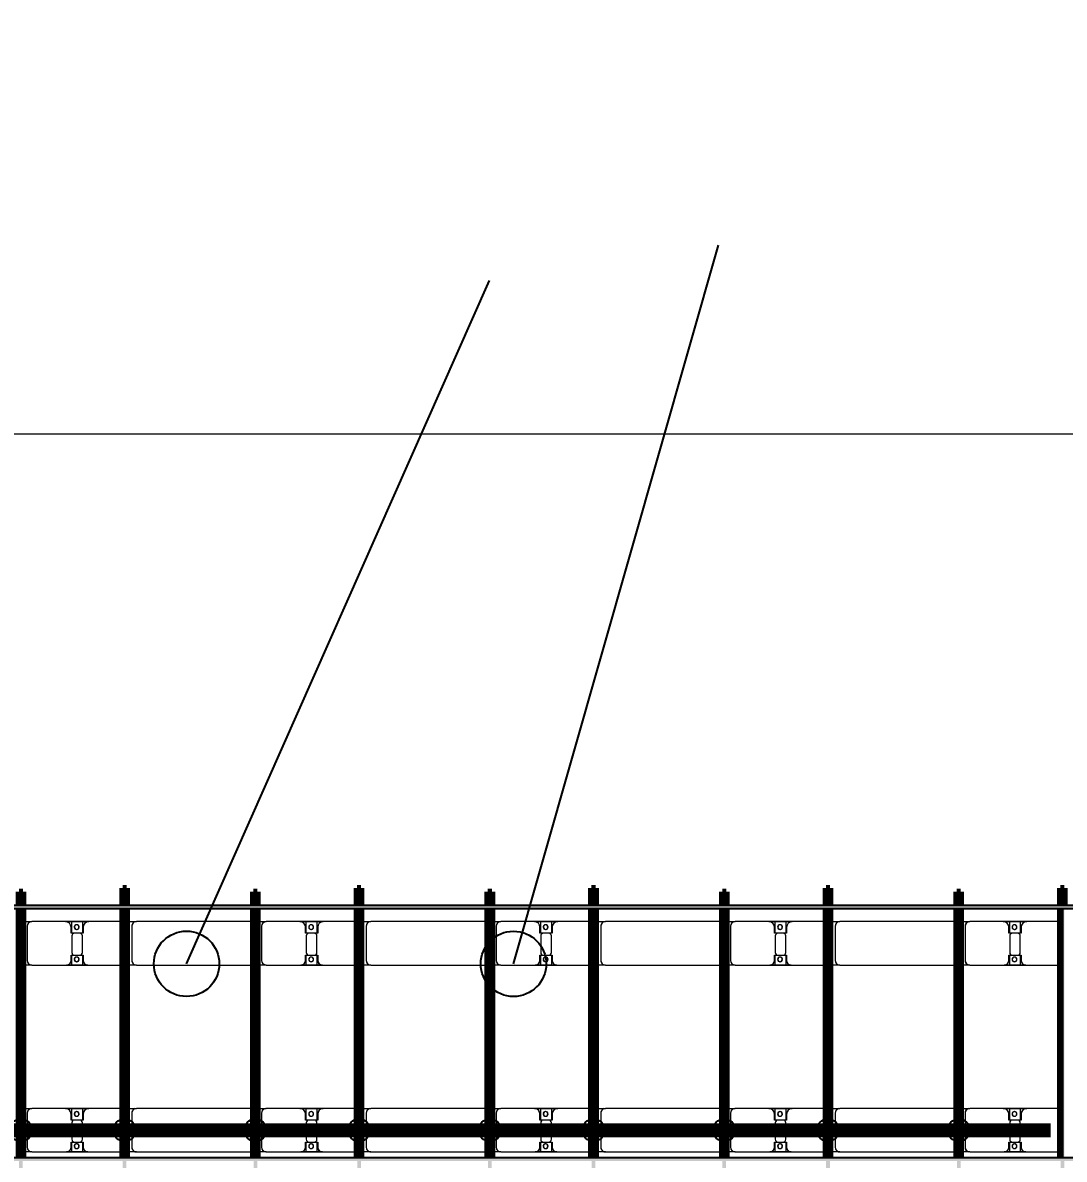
# Model space of a CAD drawing. Header units: millimetres. Extents: x -268744 to 115753, y -96240 to -10461.
# Drawn here: x 15320 to 26470, y -22627 to -10461 of the extents above; entities that cross this region are included whole.
import ezdxf

# ---------------------------------------------------------------- set-up
doc = ezdxf.new("R2010")
doc.units = ezdxf.units.MM
for name, color, linetype, lineweight in [('A-ANNO-DIMS', 211, 'Continuous', 9), ('A-ANNO-DIMS-900', 211, 'Continuous', 9), ('A-GENM', 13, 'Continuous', 9), ('S-BEAM', 12, 'Continuous', 9)]:
    doc.layers.add(name, color=color, linetype=linetype, lineweight=lineweight)
for name, color, linetype in [('GC-BICH NEO', 6, 'Continuous'), ('GC-DAY NEO', 5, 'Continuous'), ('GC-HOP 40x60 GIA CUONG', 1, 'Continuous')]:
    doc.layers.add(name, color=color, linetype=linetype)
doc.styles.add('Trebuchet MS', font='trebuc.ttf', dxfattribs={"width": 0.8, "height": 2700})
doc.dimstyles.new('Arc_Length_-_3mm_Trebuchet_MS_3', dxfattribs={"dimscale": 304.8, "dimtxt": 2783.567448, "dimasz": 2.952756, "dimexe": 4.429134, "dimexo": 4.429134, "dimgap": 0.885827, "dimtad": 1, "dimdec": 0, "dimrnd": 10, "dimzin": 0, "dimdsep": 46, "dimtxsty": 'Trebuchet MS', "dimblk1": 'OBLIQUE', "dimblk2": 'OBLIQUE', "dimsah": 1, "dimcen": 0.09, "dimdle": 2.952756, "dimazin": 0, "dimtfac": 1, "dimtdec": 4, "dimtix": 1, "dimtmove": 0, "dimatfit": 3, "dimfxl": 1, "dimtvp": 1, "dimtfill": 1, "dimtolj": 1, "dimtzin": 0, "dimarcsym": 2})

# ---------------------------------------------------------------- blocks, each defined once
blk = doc.blocks.new('Dầm C52 - Hộp 40x60-104813-KHUNG KẾT CẤU BÈ PIN 1')
at = {"layer": 'S-BEAM', "lineweight": 25}
blk.add_hatch(color=4, dxfattribs=at).paths.add_polyline_path([(-145811, -20), (145811, -20), (145811, 20), (-145811, 20)])
at = {"layer": 'S-BEAM', "color": 4, "lineweight": 25}
blk.add_line((-145811, 20), (145811, 20), dxfattribs=at)
blk = doc.blocks.new('Dầm C52 - Hộp 40x60-V24-KHUNG KẾT CẤU BÈ PIN 1')
at = {"layer": 'S-BEAM', "lineweight": 25}
blk.add_hatch(color=4, dxfattribs=at).paths.add_polyline_path([(-145811, -20), (145811, -20), (145811, 20), (-145811, 20)])
at = {"layer": 'S-BEAM', "color": 4, "lineweight": 25}
for p, q in [((-145811, 20), (145811, 20)), ((145811, -20), (-145811, -20))]:
    blk.add_line(p, q, dxfattribs=at)
blk = doc.blocks.new('Dai phao do pin - DẢI PHAO ĐỠ PIN-V102-KHUNG KẾT CẤU BÈ PIN 1')
at = {"layer": 'A-GENM', "color": 7}
for p, q in [((50873, 242), (50970, 242)), ((50873, 242), (50970, 242)), ((50920, 192), (50920, -173)), ((51330, 242), (50970, 242)), ((51330, 242), (51512, 242)), ((51512, 242), (51330, 242)), ((51390, 118), (51390, 182)), ((51398, 242), (51580, 242)), ((51398, 116), (51398, 242)), ((51580, 242), (51398, 242)), ((51512, 242), (51512, 116)), ((51520, 182), (51520, 118)), ((51930, 242), (51580, 242)), ((51930, 242), (51943, 242)), ((51930, 242), (51943, 242)), ((51983, 242), (52090, 242)), ((51983, 242), (52090, 242)), ((52040, 192), (52040, -173)), ((53320, 242), (52090, 242)), ((53320, 242), (53343, 242)), ((53320, 242), (53343, 242)), ((53383, 242), (53480, 242)), ((53383, 242), (53480, 242)), ((53430, 192), (53430, -173)), ((53840, 242), (53480, 242)), ((53840, 242), (54022, 242)), ((54022, 242), (53840, 242)), ((53900, 118), (53900, 182)), ((53908, 242), (54090, 242)), ((53908, 116), (53908, 242)), ((54090, 242), (53908, 242)), ((54022, 242), (54022, 116)), ((54030, 182), (54030, 118)), ((54440, 242), (54090, 242)), ((54440, 242), (54453, 242)), ((54440, 242), (54453, 242)), ((54493, 242), (54600, 242)), ((54493, 242), (54600, 242)), ((54550, 192), (54550, -173)), ((55830, 242), (54600, 242)), ((55830, 242), (55853, 242)), ((55830, 242), (55853, 242)), ((55893, 242), (55990, 242)), ((55893, 242), (55990, 242)), ((55940, 192), (55940, -173)), ((56350, 242), (55990, 242)), ((56350, 242), (56532, 242)), ((56532, 242), (56350, 242)), ((56410, 118), (56410, 182)), ((56418, 242), (56600, 242)), ((56418, 116), (56418, 242)), ((56600, 242), (56418, 242)), ((56532, 242), (56532, 116)), ((56540, 182), (56540, 118)), ((56950, 242), (56600, 242)), ((56950, 242), (56963, 242)), ((56950, 242), (56963, 242)), ((57003, 242), (57110, 242)), ((57003, 242), (57110, 242)), ((57060, 192), (57060, -173)), ((58340, 242), (57110, 242)), ((58340, 242), (58363, 242)), ((58340, 242), (58363, 242)), ((58403, 242), (58500, 242)), ((58403, 242), (58500, 242)), ((58450, 192), (58450, -173)), ((58860, 242), (58500, 242)), ((58860, 242), (59042, 242)), ((59042, 242), (58860, 242)), ((58920, 118), (58920, 182)), ((58928, 242), (59110, 242)), ((58928, 116), (58928, 242)), ((59110, 242), (58928, 242)), ((59042, 242), (59042, 116)), ((59050, 182), (59050, 118)), ((59460, 242), (59110, 242)), ((59460, 242), (59473, 242)), ((59460, 242), (59473, 242)), ((59513, 242), (59620, 242)), ((59513, 242), (59620, 242)), ((59570, 192), (59570, -173)), ((60850, 242), (59620, 242)), ((60850, 242), (60873, 242)), ((60850, 242), (60873, 242)), ((60913, 242), (61010, 242)), ((60913, 242), (61010, 242)), ((60960, 192), (60960, -173)), ((61370, 242), (61010, 242)), ((61370, 242), (61552, 242)), ((61552, 242), (61370, 242)), ((61430, 118), (61430, 182)), ((61438, 242), (61620, 242)), ((61438, 116), (61438, 242)), ((61620, 242), (61447, 242)), ((61552, 242), (61552, 116)), ((61560, 182), (61560, 118)), ((61970, 242), (61620, 242)), ((61970, 242), (61983, 242)), ((61970, 242), (61983, 242)), ((51482, 118), (51390, 118)), ((51398, 88), (51398, -88)), ((51520, 118), (51428, 118)), ((51512, -88), (51512, 88)), ((53992, 118), (53900, 118)), ((53908, 88), (53908, -88)), ((54030, 118), (53938, 118)), ((54022, -88), (54022, 88)), ((56502, 118), (56410, 118)), ((56418, 88), (56418, -88)), ((56540, 118), (56448, 118)), ((56532, -88), (56532, 88)), ((59012, 118), (58920, 118)), ((58928, 88), (58928, -88)), ((59050, 118), (58958, 118)), ((59042, -88), (59042, 88)), ((61522, 118), (61430, 118)), ((61438, 88), (61438, -88)), ((61560, 118), (61468, 118)), ((61552, -88), (61552, 88)), ((51390, -173), (51390, -118)), ((51390, -118), (51482, -118)), ((51398, -223), (51398, -116)), ((51428, -118), (51520, -118)), ((51512, -116), (51512, -223)), ((51520, -118), (51520, -173)), ((53900, -173), (53900, -118)), ((53900, -118), (53992, -118)), ((53908, -223), (53908, -116)), ((53938, -118), (54030, -118)), ((54022, -116), (54022, -223)), ((54030, -118), (54030, -173)), ((56410, -173), (56410, -118)), ((56410, -118), (56502, -118)), ((56418, -223), (56418, -116)), ((56448, -118), (56540, -118)), ((56532, -116), (56532, -223)), ((56540, -118), (56540, -173)), ((58920, -173), (58920, -118)), ((58920, -118), (59012, -118)), ((58928, -223), (58928, -116)), ((58958, -118), (59050, -118)), ((59042, -116), (59042, -223)), ((59050, -118), (59050, -173)), ((61430, -173), (61430, -118)), ((61430, -118), (61522, -118)), ((61438, -223), (61438, -116)), ((61468, -118), (61560, -118)), ((61552, -116), (61552, -223)), ((61560, -118), (61560, -173)), ((50970, -223), (50873, -223)), ((50970, -223), (50873, -223)), ((50970, -223), (51340, -223)), ((51512, -223), (51340, -223)), ((51340, -223), (51512, -223)), ((51570, -223), (51398, -223)), ((51398, -223), (51570, -223)), ((51570, -223), (51930, -223)), ((51943, -223), (51930, -223)), ((51943, -223), (51930, -223)), ((52090, -223), (51983, -223)), ((52090, -223), (51983, -223)), ((52090, -223), (53320, -223)), ((53343, -223), (53320, -223)), ((53343, -223), (53320, -223)), ((53480, -223), (53383, -223)), ((53480, -223), (53383, -223)), ((53480, -223), (53850, -223)), ((54022, -223), (53850, -223)), ((53850, -223), (54022, -223)), ((54080, -223), (53908, -223)), ((53908, -223), (54080, -223)), ((54080, -223), (54440, -223)), ((54453, -223), (54440, -223)), ((54453, -223), (54440, -223)), ((54600, -223), (54493, -223)), ((54600, -223), (54493, -223)), ((54600, -223), (55830, -223)), ((55853, -223), (55830, -223)), ((55853, -223), (55830, -223)), ((55990, -223), (55893, -223)), ((55990, -223), (55893, -223)), ((55990, -223), (56360, -223)), ((56532, -223), (56360, -223)), ((56360, -223), (56532, -223)), ((56590, -223), (56418, -223)), ((56418, -223), (56590, -223)), ((56590, -223), (56950, -223)), ((56963, -223), (56950, -223)), ((56963, -223), (56950, -223)), ((57110, -223), (57003, -223)), ((57110, -223), (57003, -223)), ((57110, -223), (58340, -223)), ((58363, -223), (58340, -223)), ((58363, -223), (58340, -223)), ((58500, -223), (58403, -223)), ((58500, -223), (58403, -223)), ((58500, -223), (58870, -223)), ((59042, -223), (58870, -223)), ((58870, -223), (59042, -223)), ((59100, -223), (58928, -223)), ((58928, -223), (59100, -223)), ((59100, -223), (59460, -223)), ((59473, -223), (59460, -223)), ((59473, -223), (59460, -223)), ((59620, -223), (59513, -223)), ((59620, -223), (59513, -223)), ((59620, -223), (60850, -223)), ((60873, -223), (60850, -223)), ((60873, -223), (60850, -223)), ((61010, -223), (60913, -223)), ((61010, -223), (60913, -223)), ((61010, -223), (61380, -223)), ((61552, -223), (61380, -223)), ((61380, -223), (61552, -223)), ((61610, -223), (61438, -223)), ((61447, -223), (61610, -223)), ((61610, -223), (61970, -223)), ((61983, -223), (61970, -223)), ((61983, -223), (61970, -223))]:
    blk.add_line(p, q, dxfattribs=at)
for centre, radius, start, end in [((50970, 192), 50, 90, 180), ((50970, 192), 50, 105, 180), ((51330, 182), 60, 0, 90), ((51330, 182), 60, 0, 60), ((51449, 183), 25, 360, 180), ((51449, 183), 25, 360, 165), ((51449, 183), 25, 180, 0), ((51451, 183), 25, 0, 180), ((51451, 183), 25, 90, 180), ((51451, 183), 25, 180, 0), ((51451, 183), 25, 180, 300), ((51449, 183), 25, 210, 360), ((51451, 183), 25, 15, 75), ((51451, 183), 25, 330, 345), ((51580, 182), 60, 90, 180), ((51580, 182), 60, 120, 180), ((51930, 192), 50, 75.7245, 90), ((52090, 192), 50, 90, 180), ((52090, 192), 50, 150, 180), ((52090, 192), 50, 105, 135), ((53320, 192), 50, 75, 90), ((53320, 192), 50, 75, 90), ((53480, 192), 50, 90, 180), ((53480, 192), 50, 105, 180), ((53840, 182), 60, 0, 90), ((53840, 182), 60, 0, 60), ((53959, 183), 25, 360, 180), ((53959, 183), 25, 360, 165), ((53959, 183), 25, 180, 360), ((53961, 183), 25, 0, 180), ((53961, 183), 25, 90, 180), ((53961, 183), 25, 180, 0), ((53961, 183), 25, 180, 300), ((53959, 183), 25, 210, 360), ((53961, 183), 25, 15, 75), ((53961, 183), 25, 330, 345), ((54090, 182), 60, 90, 180), ((54090, 182), 60, 120, 180), ((54440, 192), 50, 75.7245, 90), ((54600, 192), 50, 90, 180), ((54600, 192), 50, 150, 180), ((54600, 192), 50, 105, 135), ((55830, 192), 50, 75, 90), ((55830, 192), 50, 75, 90), ((55990, 192), 50, 90, 180), ((55990, 192), 50, 105, 180), ((56350, 182), 60, 0, 90), ((56350, 182), 60, 0, 60), ((56469, 183), 25, 360, 180), ((56469, 183), 25, 360, 165), ((56469, 183), 25, 180, 360), ((56471, 183), 25, 0, 180), ((56471, 183), 25, 90, 180), ((56471, 183), 25, 180, 0), ((56471, 183), 25, 180, 300), ((56469, 183), 25, 210, 360), ((56471, 183), 25, 15, 75), ((56471, 183), 25, 330, 345), ((56600, 182), 60, 90, 180), ((56600, 182), 60, 120, 180), ((56950, 192), 50, 75.7245, 90), ((57110, 192), 50, 90, 180), ((57110, 192), 50, 150, 180), ((57110, 192), 50, 105, 135), ((58340, 192), 50, 75, 90), ((58340, 192), 50, 75, 90), ((58500, 192), 50, 90, 180), ((58500, 192), 50, 105, 180), ((58860, 182), 60, 0, 90), ((58860, 182), 60, 0, 60), ((58979, 183), 25, 360, 180), ((58979, 183), 25, 360, 165), ((58979, 183), 25, 180, 0), ((58981, 183), 25, 360, 180), ((58981, 183), 25, 90, 180), ((58981, 183), 25, 180, 0), ((58981, 183), 25, 180, 300), ((58979, 183), 25, 210, 0), ((58981, 183), 25, 15, 75), ((58981, 183), 25, 330, 345), ((59110, 182), 60, 90, 180), ((59110, 182), 60, 120, 180), ((59460, 192), 50, 75.7245, 90), ((59620, 192), 50, 90, 180), ((59620, 192), 50, 150, 180), ((59620, 192), 50, 105, 135), ((60850, 192), 50, 75, 90), ((60850, 192), 50, 75, 90), ((61010, 192), 50, 90, 180), ((61010, 192), 50, 105, 180), ((61370, 182), 60, 360, 90), ((61370, 182), 60, 360, 60), ((61489, 183), 25, 360, 180), ((61489, 183), 25, 360, 165), ((61489, 183), 25, 180, 0), ((61491, 183), 25, 360, 180), ((61491, 183), 25, 90, 180), ((61491, 183), 25, 180, 0), ((61491, 183), 25, 180, 300), ((61489, 183), 25, 210, 360), ((61491, 183), 25, 15, 75), ((61491, 183), 25, 330, 345), ((61620, 182), 60, 90, 180), ((61620, 182), 60, 120, 180), ((61970, 192), 50, 75.7245, 90), ((51428, 88), 30, 90, 180), ((51482, 88), 30, 0, 90), ((53938, 88), 30, 90, 180), ((53992, 88), 30, 0, 90), ((56448, 88), 30, 90, 180), ((56502, 88), 30, 0, 90), ((58958, 88), 30, 90, 180), ((59012, 88), 30, 360, 90), ((61468, 88), 30, 90, 180), ((61522, 88), 30, 360, 90), ((51428, -88), 30, 180, 270), ((51482, -88), 30, 270, 0), ((53938, -88), 30, 180, 270), ((53992, -88), 30, 270, 0), ((56448, -88), 30, 180, 270), ((56502, -88), 30, 270, 0), ((58958, -88), 30, 180, 270), ((59012, -88), 30, 270, 0), ((61468, -88), 30, 180, 270), ((61522, -88), 30, 270, 0), ((50970, -173), 50, 180, 270), ((50970, -173), 50, 180, 255), ((51340, -173), 50, 270, 360), ((51340, -173), 50, 285, 0), ((51449, -162), 25, 360, 180), ((51449, -162), 25, 105, 165), ((51449, -162), 25, 180, 0), ((51449, -162), 25, 195, 360), ((51451, -162), 25, 0, 180), ((51451, -162), 25, 105, 180), ((51451, -162), 25, 180, 0), ((51451, -162), 25, 180, 270), ((51449, -162), 25, 360, 75), ((51451, -162), 25, 15, 75), ((51451, -162), 25, 285, 345), ((51570, -173), 50, 180, 270), ((51570, -173), 50, 180, 255), ((51930, -173), 50, 270, 284.2755), ((52090, -173), 50, 180, 270), ((52090, -173), 50, 180, 210), ((52090, -173), 50, 240, 270), ((53320, -173), 50, 270, 285), ((53480, -173), 50, 180, 270), ((53480, -173), 50, 180, 255), ((53850, -173), 50, 270, 360), ((53850, -173), 50, 285, 360), ((53959, -162), 25, 360, 180), ((53959, -162), 25, 105, 165), ((53959, -162), 25, 180, 360), ((53959, -162), 25, 195, 360), ((53961, -162), 25, 0, 180), ((53961, -162), 25, 105, 180), ((53961, -162), 25, 180, 0), ((53961, -162), 25, 180, 270), ((53959, -162), 25, 360, 75), ((53961, -162), 25, 15, 75), ((53961, -162), 25, 285, 345), ((54080, -173), 50, 180, 270), ((54080, -173), 50, 180, 255), ((54440, -173), 50, 270, 284.2755), ((54600, -173), 50, 180, 270), ((54600, -173), 50, 180, 210), ((54600, -173), 50, 240, 270), ((55830, -173), 50, 270, 285), ((55990, -173), 50, 180, 270), ((55990, -173), 50, 180, 255), ((56360, -173), 50, 270, 360), ((56360, -173), 50, 285, 0), ((56469, -162), 25, 360, 180), ((56469, -162), 25, 105, 165), ((56469, -162), 25, 180, 0), ((56469, -162), 25, 195, 0), ((56471, -162), 25, 0, 180), ((56471, -162), 25, 105, 180), ((56471, -162), 25, 180, 0), ((56471, -162), 25, 180, 270), ((56469, -162), 25, 360, 75), ((56471, -162), 25, 15, 75), ((56471, -162), 25, 285, 345), ((56590, -173), 50, 180, 270), ((56590, -173), 50, 180, 255), ((56950, -173), 50, 270, 284.2755), ((57110, -173), 50, 180, 270), ((57110, -173), 50, 180, 210), ((57110, -173), 50, 240, 270), ((58340, -173), 50, 270, 285), ((58500, -173), 50, 180, 270), ((58500, -173), 50, 180, 255), ((58870, -173), 50, 270, 0), ((58870, -173), 50, 285, 0), ((58979, -162), 25, 360, 180), ((58979, -162), 25, 105, 165), ((58979, -162), 25, 180, 360), ((58979, -162), 25, 195, 360), ((58981, -162), 25, 360, 180), ((58981, -162), 25, 105, 180), ((58981, -162), 25, 180, 0), ((58981, -162), 25, 180, 270), ((58979, -162), 25, 360, 75), ((58981, -162), 25, 15, 75), ((58981, -162), 25, 285, 345), ((59100, -173), 50, 180, 270), ((59100, -173), 50, 180, 255), ((59460, -173), 50, 270, 284.2755), ((59620, -173), 50, 180, 270), ((59620, -173), 50, 180, 210), ((59620, -173), 50, 240, 270), ((60850, -173), 50, 270, 285), ((61010, -173), 50, 180, 270), ((61010, -173), 50, 180, 255), ((61380, -173), 50, 270, 0), ((61380, -173), 50, 285, 0), ((61489, -162), 25, 360, 180), ((61489, -162), 25, 105, 165), ((61489, -162), 25, 180, 360), ((61489, -162), 25, 195, 360), ((61491, -162), 25, 360, 180), ((61491, -162), 25, 105, 180), ((61491, -162), 25, 180, 0), ((61491, -162), 25, 180, 270), ((61489, -162), 25, 360, 75), ((61491, -162), 25, 15, 75), ((61491, -162), 25, 285, 345), ((61610, -173), 50, 180, 270), ((61610, -173), 50, 180, 255), ((61970, -173), 50, 270, 284.2755)]:
    blk.add_arc(centre, radius, start, end, dxfattribs=at)
blk = doc.blocks.new('Dai phao do pin - DẢI PHAO ĐỠ PIN-V103-KHUNG KẾT CẤU BÈ PIN 1')
at = {"layer": 'A-GENM', "color": 7}
for p, q in [((50873, 242), (50970, 242)), ((50873, 242), (50970, 242)), ((50920, 192), (50920, -173)), ((51330, 242), (50970, 242)), ((51330, 242), (51512, 242)), ((51512, 242), (51330, 242)), ((51390, 118), (51390, 182)), ((51398, 242), (51580, 242)), ((51398, 116), (51398, 242)), ((51580, 242), (51398, 242)), ((51512, 242), (51512, 116)), ((51520, 182), (51520, 118)), ((51930, 242), (51580, 242)), ((51930, 242), (51943, 242)), ((51930, 242), (51943, 242)), ((51983, 242), (52090, 242)), ((51983, 242), (52090, 242)), ((52040, 192), (52040, -173)), ((53320, 242), (52090, 242)), ((53320, 242), (53343, 242)), ((53320, 242), (53343, 242)), ((53383, 242), (53480, 242)), ((53383, 242), (53480, 242)), ((53430, 192), (53430, -173)), ((53840, 242), (53480, 242)), ((53840, 242), (54022, 242)), ((54022, 242), (53840, 242)), ((53900, 118), (53900, 182)), ((53908, 242), (54090, 242)), ((53908, 116), (53908, 242)), ((54090, 242), (53908, 242)), ((54022, 242), (54022, 116)), ((54030, 182), (54030, 118)), ((54440, 242), (54090, 242)), ((54440, 242), (54453, 242)), ((54440, 242), (54453, 242)), ((54493, 242), (54600, 242)), ((54493, 242), (54600, 242)), ((54550, 192), (54550, -173)), ((55830, 242), (54600, 242)), ((55830, 242), (55853, 242)), ((55830, 242), (55853, 242)), ((55893, 242), (55990, 242)), ((55893, 242), (55990, 242)), ((55940, 192), (55940, -173)), ((56350, 242), (55990, 242)), ((56350, 242), (56532, 242)), ((56532, 242), (56350, 242)), ((56410, 118), (56410, 182)), ((56418, 242), (56600, 242)), ((56418, 116), (56418, 242)), ((56600, 242), (56418, 242)), ((56532, 242), (56532, 116)), ((56540, 182), (56540, 118)), ((56950, 242), (56600, 242)), ((56950, 242), (56963, 242)), ((56950, 242), (56963, 242)), ((57003, 242), (57110, 242)), ((57003, 242), (57110, 242)), ((57060, 192), (57060, -173)), ((58340, 242), (57110, 242)), ((58340, 242), (58363, 242)), ((58340, 242), (58363, 242)), ((58403, 242), (58500, 242)), ((58403, 242), (58500, 242)), ((58450, 192), (58450, -173)), ((58860, 242), (58500, 242)), ((58860, 242), (59042, 242)), ((59042, 242), (58860, 242)), ((58920, 118), (58920, 182)), ((58928, 242), (59110, 242)), ((58928, 116), (58928, 242)), ((59110, 242), (58928, 242)), ((59042, 242), (59042, 116)), ((59050, 182), (59050, 118)), ((59460, 242), (59110, 242)), ((59460, 242), (59473, 242)), ((59460, 242), (59473, 242)), ((59513, 242), (59620, 242)), ((59513, 242), (59620, 242)), ((59570, 192), (59570, -173)), ((60850, 242), (59620, 242)), ((60850, 242), (60873, 242)), ((60850, 242), (60873, 242)), ((60913, 242), (61010, 242)), ((60913, 242), (61010, 242)), ((60960, 192), (60960, -173)), ((61370, 242), (61010, 242)), ((61370, 242), (61552, 242)), ((61552, 242), (61370, 242)), ((61430, 118), (61430, 182)), ((61438, 242), (61620, 242)), ((61438, 116), (61438, 242)), ((61620, 242), (61447, 242)), ((61552, 242), (61552, 116)), ((61560, 182), (61560, 118)), ((61970, 242), (61620, 242)), ((61970, 242), (61983, 242)), ((61970, 242), (61983, 242)), ((51482, 118), (51390, 118)), ((51398, 88), (51398, -88)), ((51520, 118), (51428, 118)), ((51512, -88), (51512, 88)), ((53992, 118), (53900, 118)), ((53908, 88), (53908, -88)), ((54030, 118), (53938, 118)), ((54022, -88), (54022, 88)), ((56502, 118), (56410, 118)), ((56418, 88), (56418, -88)), ((56540, 118), (56448, 118)), ((56532, -88), (56532, 88)), ((59012, 118), (58920, 118)), ((58928, 88), (58928, -88)), ((59050, 118), (58958, 118)), ((59042, -88), (59042, 88)), ((61522, 118), (61430, 118)), ((61438, 88), (61438, -88)), ((61560, 118), (61468, 118)), ((61552, -88), (61552, 88)), ((51390, -173), (51390, -118)), ((51390, -118), (51482, -118)), ((51398, -223), (51398, -116)), ((51428, -118), (51520, -118)), ((51512, -116), (51512, -223)), ((51520, -118), (51520, -173)), ((53900, -173), (53900, -118)), ((53900, -118), (53992, -118)), ((53908, -223), (53908, -116)), ((53938, -118), (54030, -118)), ((54022, -116), (54022, -223)), ((54030, -118), (54030, -173)), ((56410, -173), (56410, -118)), ((56410, -118), (56502, -118)), ((56418, -223), (56418, -116)), ((56448, -118), (56540, -118)), ((56532, -116), (56532, -223)), ((56540, -118), (56540, -173)), ((58920, -173), (58920, -118)), ((58920, -118), (59012, -118)), ((58928, -223), (58928, -116)), ((58958, -118), (59050, -118)), ((59042, -116), (59042, -223)), ((59050, -118), (59050, -173)), ((61430, -173), (61430, -118)), ((61430, -118), (61522, -118)), ((61438, -223), (61438, -116)), ((61468, -118), (61560, -118)), ((61552, -116), (61552, -223)), ((61560, -118), (61560, -173)), ((50970, -223), (50873, -223)), ((50970, -223), (50873, -223)), ((50970, -223), (51340, -223)), ((51512, -223), (51340, -223)), ((51340, -223), (51512, -223)), ((51570, -223), (51398, -223)), ((51398, -223), (51570, -223)), ((51570, -223), (51930, -223)), ((51943, -223), (51930, -223)), ((51943, -223), (51930, -223)), ((52090, -223), (51983, -223)), ((52090, -223), (51983, -223)), ((52090, -223), (53320, -223)), ((53343, -223), (53320, -223)), ((53343, -223), (53320, -223)), ((53480, -223), (53383, -223)), ((53480, -223), (53383, -223)), ((53480, -223), (53850, -223)), ((54022, -223), (53850, -223)), ((53850, -223), (54022, -223)), ((54080, -223), (53908, -223)), ((53908, -223), (54080, -223)), ((54080, -223), (54440, -223)), ((54453, -223), (54440, -223)), ((54453, -223), (54440, -223)), ((54600, -223), (54493, -223)), ((54600, -223), (54493, -223)), ((54600, -223), (55830, -223)), ((55853, -223), (55830, -223)), ((55853, -223), (55830, -223)), ((55990, -223), (55893, -223)), ((55990, -223), (55893, -223)), ((55990, -223), (56360, -223)), ((56532, -223), (56360, -223)), ((56360, -223), (56532, -223)), ((56590, -223), (56418, -223)), ((56418, -223), (56590, -223)), ((56590, -223), (56950, -223)), ((56963, -223), (56950, -223)), ((56963, -223), (56950, -223)), ((57110, -223), (57003, -223)), ((57110, -223), (57003, -223)), ((57110, -223), (58340, -223)), ((58363, -223), (58340, -223)), ((58363, -223), (58340, -223)), ((58500, -223), (58403, -223)), ((58500, -223), (58403, -223)), ((58500, -223), (58870, -223)), ((59042, -223), (58870, -223)), ((58870, -223), (59042, -223)), ((59100, -223), (58928, -223)), ((58928, -223), (59100, -223)), ((59100, -223), (59460, -223)), ((59473, -223), (59460, -223)), ((59473, -223), (59460, -223)), ((59620, -223), (59513, -223)), ((59620, -223), (59513, -223)), ((59620, -223), (60850, -223)), ((60873, -223), (60850, -223)), ((60873, -223), (60850, -223)), ((61010, -223), (60913, -223)), ((61010, -223), (60913, -223)), ((61010, -223), (61380, -223)), ((61552, -223), (61380, -223)), ((61380, -223), (61552, -223)), ((61610, -223), (61438, -223)), ((61447, -223), (61610, -223)), ((61610, -223), (61970, -223)), ((61983, -223), (61970, -223)), ((61983, -223), (61970, -223))]:
    blk.add_line(p, q, dxfattribs=at)
for centre, radius, start, end in [((50970, 192), 50, 90, 180), ((50970, 192), 50, 105, 180), ((51330, 182), 60, 0, 90), ((51330, 182), 60, 0, 60), ((51449, 183), 25, 360, 180), ((51449, 183), 25, 360, 165), ((51449, 183), 25, 180, 0), ((51451, 183), 25, 0, 180), ((51451, 183), 25, 90, 180), ((51451, 183), 25, 180, 0), ((51451, 183), 25, 180, 300), ((51449, 183), 25, 210, 360), ((51451, 183), 25, 15, 75), ((51451, 183), 25, 330, 345), ((51580, 182), 60, 90, 180), ((51580, 182), 60, 120, 180), ((51930, 192), 50, 75.7245, 90), ((52090, 192), 50, 90, 180), ((52090, 192), 50, 150, 180), ((52090, 192), 50, 105, 135), ((53320, 192), 50, 75, 90), ((53320, 192), 50, 75, 90), ((53480, 192), 50, 90, 180), ((53480, 192), 50, 105, 180), ((53840, 182), 60, 0, 90), ((53840, 182), 60, 0, 60), ((53959, 183), 25, 360, 180), ((53959, 183), 25, 360, 165), ((53959, 183), 25, 180, 360), ((53961, 183), 25, 0, 180), ((53961, 183), 25, 90, 180), ((53961, 183), 25, 180, 0), ((53961, 183), 25, 180, 300), ((53959, 183), 25, 210, 360), ((53961, 183), 25, 15, 75), ((53961, 183), 25, 330, 345), ((54090, 182), 60, 90, 180), ((54090, 182), 60, 120, 180), ((54440, 192), 50, 75.7245, 90), ((54600, 192), 50, 90, 180), ((54600, 192), 50, 150, 180), ((54600, 192), 50, 105, 135), ((55830, 192), 50, 75, 90), ((55830, 192), 50, 75, 90), ((55990, 192), 50, 90, 180), ((55990, 192), 50, 105, 180), ((56350, 182), 60, 0, 90), ((56350, 182), 60, 0, 60), ((56469, 183), 25, 360, 180), ((56469, 183), 25, 360, 165), ((56469, 183), 25, 180, 360), ((56471, 183), 25, 0, 180), ((56471, 183), 25, 90, 180), ((56471, 183), 25, 180, 0), ((56471, 183), 25, 180, 300), ((56469, 183), 25, 210, 360), ((56471, 183), 25, 15, 75), ((56471, 183), 25, 330, 345), ((56600, 182), 60, 90, 180), ((56600, 182), 60, 120, 180), ((56950, 192), 50, 75.7245, 90), ((57110, 192), 50, 90, 180), ((57110, 192), 50, 150, 180), ((57110, 192), 50, 105, 135), ((58340, 192), 50, 75, 90), ((58340, 192), 50, 75, 90), ((58500, 192), 50, 90, 180), ((58500, 192), 50, 105, 180), ((58860, 182), 60, 0, 90), ((58860, 182), 60, 0, 60), ((58979, 183), 25, 360, 180), ((58979, 183), 25, 360, 165), ((58979, 183), 25, 180, 0), ((58981, 183), 25, 360, 180), ((58981, 183), 25, 90, 180), ((58981, 183), 25, 180, 0), ((58981, 183), 25, 180, 300), ((58979, 183), 25, 210, 0), ((58981, 183), 25, 15, 75), ((58981, 183), 25, 330, 345), ((59110, 182), 60, 90, 180), ((59110, 182), 60, 120, 180), ((59460, 192), 50, 75.7245, 90), ((59620, 192), 50, 90, 180), ((59620, 192), 50, 150, 180), ((59620, 192), 50, 105, 135), ((60850, 192), 50, 75, 90), ((60850, 192), 50, 75, 90), ((61010, 192), 50, 90, 180), ((61010, 192), 50, 105, 180), ((61370, 182), 60, 360, 90), ((61370, 182), 60, 360, 60), ((61489, 183), 25, 360, 180), ((61489, 183), 25, 360, 165), ((61489, 183), 25, 180, 0), ((61491, 183), 25, 360, 180), ((61491, 183), 25, 90, 180), ((61491, 183), 25, 180, 0), ((61491, 183), 25, 180, 300), ((61489, 183), 25, 210, 360), ((61491, 183), 25, 15, 75), ((61491, 183), 25, 330, 345), ((61620, 182), 60, 90, 180), ((61620, 182), 60, 120, 180), ((61970, 192), 50, 75.7245, 90), ((51428, 88), 30, 90, 180), ((51482, 88), 30, 0, 90), ((53938, 88), 30, 90, 180), ((53992, 88), 30, 0, 90), ((56448, 88), 30, 90, 180), ((56502, 88), 30, 0, 90), ((58958, 88), 30, 90, 180), ((59012, 88), 30, 360, 90), ((61468, 88), 30, 90, 180), ((61522, 88), 30, 360, 90), ((51428, -88), 30, 180, 270), ((51482, -88), 30, 270, 0), ((53938, -88), 30, 180, 270), ((53992, -88), 30, 270, 0), ((56448, -88), 30, 180, 270), ((56502, -88), 30, 270, 0), ((58958, -88), 30, 180, 270), ((59012, -88), 30, 270, 0), ((61468, -88), 30, 180, 270), ((61522, -88), 30, 270, 0), ((50970, -173), 50, 180, 270), ((50970, -173), 50, 180, 255), ((51340, -173), 50, 270, 360), ((51340, -173), 50, 285, 0), ((51449, -162), 25, 360, 180), ((51449, -162), 25, 105, 165), ((51449, -162), 25, 180, 0), ((51449, -162), 25, 195, 360), ((51451, -162), 25, 0, 180), ((51451, -162), 25, 105, 180), ((51451, -162), 25, 180, 0), ((51451, -162), 25, 180, 270), ((51449, -162), 25, 360, 75), ((51451, -162), 25, 15, 75), ((51451, -162), 25, 285, 345), ((51570, -173), 50, 180, 270), ((51570, -173), 50, 180, 255), ((51930, -173), 50, 270, 284.2755), ((52090, -173), 50, 180, 270), ((52090, -173), 50, 180, 210), ((52090, -173), 50, 240, 270), ((53320, -173), 50, 270, 285), ((53480, -173), 50, 180, 270), ((53480, -173), 50, 180, 255), ((53850, -173), 50, 270, 360), ((53850, -173), 50, 285, 360), ((53959, -162), 25, 360, 180), ((53959, -162), 25, 105, 165), ((53959, -162), 25, 180, 360), ((53959, -162), 25, 195, 360), ((53961, -162), 25, 0, 180), ((53961, -162), 25, 105, 180), ((53961, -162), 25, 180, 0), ((53961, -162), 25, 180, 270), ((53959, -162), 25, 360, 75), ((53961, -162), 25, 15, 75), ((53961, -162), 25, 285, 345), ((54080, -173), 50, 180, 270), ((54080, -173), 50, 180, 255), ((54440, -173), 50, 270, 284.2755), ((54600, -173), 50, 180, 270), ((54600, -173), 50, 180, 210), ((54600, -173), 50, 240, 270), ((55830, -173), 50, 270, 285), ((55990, -173), 50, 180, 270), ((55990, -173), 50, 180, 255), ((56360, -173), 50, 270, 360), ((56360, -173), 50, 285, 0), ((56469, -162), 25, 360, 180), ((56469, -162), 25, 105, 165), ((56469, -162), 25, 180, 0), ((56469, -162), 25, 195, 0), ((56471, -162), 25, 0, 180), ((56471, -162), 25, 105, 180), ((56471, -162), 25, 180, 0), ((56471, -162), 25, 180, 270), ((56469, -162), 25, 360, 75), ((56471, -162), 25, 15, 75), ((56471, -162), 25, 285, 345), ((56590, -173), 50, 180, 270), ((56590, -173), 50, 180, 255), ((56950, -173), 50, 270, 284.2755), ((57110, -173), 50, 180, 270), ((57110, -173), 50, 180, 210), ((57110, -173), 50, 240, 270), ((58340, -173), 50, 270, 285), ((58500, -173), 50, 180, 270), ((58500, -173), 50, 180, 255), ((58870, -173), 50, 270, 0), ((58870, -173), 50, 285, 0), ((58979, -162), 25, 360, 180), ((58979, -162), 25, 105, 165), ((58979, -162), 25, 180, 360), ((58979, -162), 25, 195, 360), ((58981, -162), 25, 360, 180), ((58981, -162), 25, 105, 180), ((58981, -162), 25, 180, 0), ((58981, -162), 25, 180, 270), ((58979, -162), 25, 360, 75), ((58981, -162), 25, 15, 75), ((58981, -162), 25, 285, 345), ((59100, -173), 50, 180, 270), ((59100, -173), 50, 180, 255), ((59460, -173), 50, 270, 284.2755), ((59620, -173), 50, 180, 270), ((59620, -173), 50, 180, 210), ((59620, -173), 50, 240, 270), ((60850, -173), 50, 270, 285), ((61010, -173), 50, 180, 270), ((61010, -173), 50, 180, 255), ((61380, -173), 50, 270, 0), ((61380, -173), 50, 285, 0), ((61489, -162), 25, 360, 180), ((61489, -162), 25, 105, 165), ((61489, -162), 25, 180, 360), ((61489, -162), 25, 195, 360), ((61491, -162), 25, 360, 180), ((61491, -162), 25, 105, 180), ((61491, -162), 25, 180, 0), ((61491, -162), 25, 180, 270), ((61489, -162), 25, 360, 75), ((61491, -162), 25, 15, 75), ((61491, -162), 25, 285, 345), ((61610, -173), 50, 180, 270), ((61610, -173), 50, 180, 255), ((61970, -173), 50, 270, 284.2755)]:
    blk.add_arc(centre, radius, start, end, dxfattribs=at)
blk = doc.blocks.new('Dầm C52 - Dầm C52-102503-KHUNG KẾT CẤU BÈ PIN 1')
at = {"layer": 'S-BEAM', "lineweight": 140}
h = blk.add_hatch(color=1, dxfattribs=at)
h.paths.add_polyline_path([(-25481, 20), (-25481, -20), (-25441, -20), (-25441, 20)])
h.paths.add_polyline_path([(-25401, 20), (-25401, -20), (-19441, -20), (-19443, 20), (-24983, 20)])
h.paths.add_polyline_path([(-19401, 20), (-19401, -20), (-13441, -20), (-13441, 20), (-17596, 20)])
h.paths.add_polyline_path([(-13401, -20), (-7441, -20), (-7441, 20), (-13401, 20)])
h.paths.add_polyline_path([(-7401, -20), (-1441, -20), (-1441, 20), (-7401, 20)])
h.paths.add_polyline_path([(-1401, -20), (4559, -20), (4559, 20), (-1401, 20)])
h.paths.add_polyline_path([(4599, -20), (10559, -20), (10559, 20), (4599, 20)])
h.paths.add_polyline_path([(10599, 20), (10599, -20), (16559, -20), (16559, 20), (11953, 20)])
h.paths.add_polyline_path([(16599, -20), (22559, -20), (22559, 20), (16599, 20)])
h.paths.add_polyline_path([(22599, -20), (25259, -20), (25259, 20), (22599, 20)])
h.paths.add_polyline_path([(25299, -20), (25442, -20), (25442, 20), (25299, 20)])
at = {"layer": 'S-BEAM', "color": 1, "lineweight": 140}
for p, q in [((22599, 20), (25259, 20)), ((25299, 20), (25442, 20)), ((25442, 20), (25442, -20)), ((25259, -20), (22599, -20)), ((25442, -20), (25299, -20))]:
    blk.add_line(p, q, dxfattribs=at)
blk = doc.blocks.new('Dầm C52 - Dầm C52-V2-KHUNG KẾT CẤU BÈ PIN 1')
at = {"layer": 'S-BEAM', "lineweight": 140}
h = blk.add_hatch(color=1, dxfattribs=at)
h.paths.add_polyline_path([(-25481, 20), (-25481, -20), (-25441, -20), (-25441, 20)])
h.paths.add_polyline_path([(-25401, 20), (-25401, -20), (-19441, -20), (-19443, 20), (-24983, 20)])
h.paths.add_polyline_path([(-19401, 20), (-19401, -20), (-13441, -20), (-13441, 20), (-18520, 20)])
h.paths.add_polyline_path([(-13401, -20), (-7441, -20), (-7441, 20), (-13401, 20)])
h.paths.add_polyline_path([(-7401, 20), (-7401, -20), (-1441, -20), (-1441, 20), (-6515, 20)])
h.paths.add_polyline_path([(-1401, 20), (-1401, -20), (4559, -20), (4559, 20), (-975, 20)])
h.paths.add_polyline_path([(4599, -20), (10559, -20), (10559, 20), (4599, 20)])
h.paths.add_polyline_path([(10599, -20), (16559, -20), (16559, 20), (10599, 20)])
h.paths.add_polyline_path([(16599, 20), (16599, -20), (22559, -20), (22559, 20), (17493, 20)])
h.paths.add_polyline_path([(22599, 20), (22599, -20), (25259, -20), (25259, 20), (23034, 20)])
h.paths.add_polyline_path([(25299, -20), (25481, -20), (25481, 20), (25299, 20)])
at = {"layer": 'S-BEAM', "color": 1, "lineweight": 140}
for p, q in [((22599, 20), (25259, 20)), ((25299, 20), (25481, 20)), ((25481, 20), (25481, -20)), ((25259, -20), (22599, -20)), ((25481, -20), (25299, -20))]:
    blk.add_line(p, q, dxfattribs=at)
blk = doc.blocks.new('Dầm C52 - Dầm C52-V19-KHUNG KẾT CẤU BÈ PIN 1')
at = {"layer": 'S-BEAM', "lineweight": 140}
h = blk.add_hatch(color=1, dxfattribs=at)
h.paths.add_polyline_path([(-25481, 20), (-25481, -20), (-25441, -20), (-25445, 20)])
h.paths.add_polyline_path([(-25401, -20), (-19441, -20), (-19443, 20), (-25401, 20)])
h.paths.add_polyline_path([(-19401, -20), (-13441, -20), (-13441, 20), (-19401, 20)])
h.paths.add_polyline_path([(-13401, -20), (-7441, -20), (-7441, 20), (-13401, 20)])
h.paths.add_polyline_path([(-7401, -20), (-1441, -20), (-1441, 20), (-7401, 20)])
h.paths.add_polyline_path([(-1401, -20), (4559, -20), (4559, 20), (-1401, 20)])
h.paths.add_polyline_path([(4599, -20), (10559, -20), (10559, 20), (4599, 20)])
h.paths.add_polyline_path([(10599, -20), (16559, -20), (16559, 20), (10599, 20)])
h.paths.add_polyline_path([(16599, -20), (22559, -20), (22559, 20), (16599, 20)])
h.paths.add_polyline_path([(22599, -20), (25259, -20), (25259, 20), (22599, 20)])
h.paths.add_polyline_path([(25299, 20), (25299, -20), (25442, -20), (25442, 20)])
at = {"layer": 'S-BEAM', "color": 1, "lineweight": 140}
for p, q in [((22599, 20), (25259, 20)), ((25299, 20), (25442, 20)), ((25442, 20), (25442, -20)), ((25259, -20), (22599, -20)), ((25442, -20), (25299, -20))]:
    blk.add_line(p, q, dxfattribs=at)
blk = doc.blocks.new('Dầm C52 - Dầm C52-V1-KHUNG KẾT CẤU BÈ PIN 1')
at = {"layer": 'S-BEAM', "lineweight": 140}
h = blk.add_hatch(color=1, dxfattribs=at)
h.paths.add_polyline_path([(-25481, 20), (-25481, -20), (-25441, -20), (-25445, 20)])
h.paths.add_polyline_path([(-25401, -20), (-19441, -20), (-19443, 20), (-25401, 20)])
h.paths.add_polyline_path([(-19401, 20), (-19401, -20), (-13441, -20), (-13441, 20), (-18981, 20)])
h.paths.add_polyline_path([(-13401, -20), (-7441, -20), (-7441, 20), (-13401, 20)])
h.paths.add_polyline_path([(-7401, 20), (-7401, -20), (-1441, -20), (-1441, 20), (-6977, 20)])
h.paths.add_polyline_path([(-1401, -20), (4559, -20), (4559, 20), (-1401, 20)])
h.paths.add_polyline_path([(4599, 20), (4599, -20), (10559, -20), (10559, 20), (5027, 20)])
h.paths.add_polyline_path([(10599, -20), (16559, -20), (16559, 20), (10599, 20)])
h.paths.add_polyline_path([(16599, 20), (16599, -20), (22559, -20), (22559, 20), (17032, 20)])
h.paths.add_polyline_path([(22599, -20), (25259, -20), (25259, 20), (22599, 20)])
h.paths.add_polyline_path([(25299, -20), (25481, -20), (25481, 20), (25299, 20)])
at = {"layer": 'S-BEAM', "color": 1, "lineweight": 140}
for p, q in [((22599, 20), (25259, 20)), ((25299, 20), (25481, 20)), ((25481, 20), (25481, -20)), ((25481, -20), (25299, -20))]:
    blk.add_line(p, q, dxfattribs=at)
blk = doc.blocks.new('be pin 1_rvt-1-KHUNG KẾT CẤU BÈ PIN 1')
at = {"layer": 'A-GENM', "lineweight": 9}
for name, p in [('Dai phao do pin - DẢI PHAO ĐỠ PIN-V103-KHUNG KẾT CẤU BÈ PIN 1', (-35553, -20325)), ('Dai phao do pin - DẢI PHAO ĐỠ PIN-V102-KHUNG KẾT CẤU BÈ PIN 1', (-35553, -22325))]:
    blk.add_blockref(name, p, dxfattribs=at)
at = {"layer": 'S-BEAM', "lineweight": 9, "rotation": 90.00000000032618}
for name, p in [('Dầm C52 - Dầm C52-102503-KHUNG KẾT CẤU BÈ PIN 1', (15300, -45206)), ('Dầm C52 - Dầm C52-V2-KHUNG KẾT CẤU BÈ PIN 1', (16410, -45206)), ('Dầm C52 - Dầm C52-102503-KHUNG KẾT CẤU BÈ PIN 1', (17810, -45206)), ('Dầm C52 - Dầm C52-V2-KHUNG KẾT CẤU BÈ PIN 1', (18920, -45206)), ('Dầm C52 - Dầm C52-102503-KHUNG KẾT CẤU BÈ PIN 1', (20320, -45206)), ('Dầm C52 - Dầm C52-V2-KHUNG KẾT CẤU BÈ PIN 1', (21430, -45206)), ('Dầm C52 - Dầm C52-102503-KHUNG KẾT CẤU BÈ PIN 1', (22830, -45206)), ('Dầm C52 - Dầm C52-V2-KHUNG KẾT CẤU BÈ PIN 1', (23940, -45206)), ('Dầm C52 - Dầm C52-V19-KHUNG KẾT CẤU BÈ PIN 1', (25340, -45206)), ('Dầm C52 - Dầm C52-V1-KHUNG KẾT CẤU BÈ PIN 1', (26450, -45206))]:
    blk.add_blockref(name, p, dxfattribs=at)
at = {"layer": 'S-BEAM', "lineweight": 9}
for name, p in [('Dầm C52 - Hộp 40x60-V24-KHUNG KẾT CẤU BÈ PIN 1', (-110897, -19927)), ('Dầm C52 - Hộp 40x60-104813-KHUNG KẾT CẤU BÈ PIN 1', (-110897, -22627))]:
    blk.add_blockref(name, p, dxfattribs=at)
blk = doc.blocks.new('DIMBLOCK5-KHUNG KẾT CẤU BÈ PIN 1')
at = {"layer": 'A-ANNO-DIMS-900', "transparency": 16777216}
for p, q in [((-38074, -14861), (-38074, -13511)), ((34166, -14861), (34166, -13511)), ((-38074, -14861), (35066, -14861)), ((-38074, -14861), (-38074, -18738)), ((34166, -14861), (34166, -18733))]:
    blk.add_line(p, q, dxfattribs=at)
at = {"layer": 'A-ANNO-DIMS-900', "lineweight": 70, "transparency": 16777216}
for p, q in [((-38074, -14861), (-37624, -14411)), ((34166, -14861), (34616, -14411)), ((-38074, -14861), (-38524, -15311)), ((34166, -14861), (33716, -15311))]:
    blk.add_line(p, q, dxfattribs=at)
at = {"layer": 'A-ANNO-DIMS-900', "color": 0, "transparency": 16777216, "insert": (-5492, -11136), "char_height": 2700, "width": 8492.24, "attachment_point": 1, "line_spacing_factor": 1.048425, "style": 'Trebuchet MS', "bg_fill": 3, "box_fill_scale": 1.25, "bg_fill_color": 256, "bg_fill_true_color": 13158600, "bg_fill_transparency": 0}
blk.add_mtext('72240', dxfattribs=at)
blk = doc.blocks.new('_Oblique')
at = {"color": 0, "linetype": 'ByBlock', "lineweight": -2}
blk.add_line((-0.5, -0.5), (0.5, 0.5), dxfattribs=at)

msp = doc.modelspace()

# ---------------------------------------------------------------- linework, layer by layer
at = {"layer": 'GC-BICH NEO'}
for centre in [(17073.3, -20534.6), (20573.3, -20535.4)]:
    msp.add_circle(centre, 350, dxfattribs=at)
at = {"layer": 'GC-HOP 40x60 GIA CUONG', "const_width": 150}
msp.add_lwpolyline([(11772.1, -22315.6), (26323.3, -22315.6)], dxfattribs=at)
at = {"layer": 'GC-HOP 40x60 GIA CUONG'}
for centre in [(15299.5, -22315.6), (16409.5, -22315.6), (17809.5, -22315.6), (18919.5, -22315.6), (20319.5, -22315.6), (21429.5, -22315.6), (22829.5, -22315.6), (23939.5, -22315.6), (25339.5, -22315.6)]:
    msp.add_circle(centre, 120, dxfattribs=at)

# ---------------------------------------------------------------- block references
at = {"lineweight": 5}
msp.add_blockref('be pin 1_rvt-1-KHUNG KẾT CẤU BÈ PIN 1', (0, 0), dxfattribs=at)

# ---------------------------------------------------------------- next in the draw order: dimensions: what is measured, and where the dimension line sits
at = {"layer": 'A-ANNO-DIMS'}
dim = msp.add_linear_dim(base=(34166, -14861.3), p1=(-38074, -20088.1), p2=(34166, -20083.1), angle=0, dimstyle='Arc_Length_-_3mm_Trebuchet_MS_3', override={"dimpost": '<>', "dimfxl": 72240.000173}, dxfattribs=at)
dim.commit()
dim.dimension.update_dxf_attribs({"geometry": 'DIMBLOCK5-KHUNG KẾT CẤU BÈ PIN 1', "text_midpoint": (-1954, -13217.6)})

# ---------------------------------------------------------------- next in the draw order: linework, layer by layer
at = {"layer": 'GC-DAY NEO'}
for p, q in [((20573.3, -20535.4), (22767.7, -12842.2)), ((17073.3, -20534.6), (20318.2, -13222.2))]:
    msp.add_line(p, q, dxfattribs=at)

doc.saveas('drawing.dxf')
